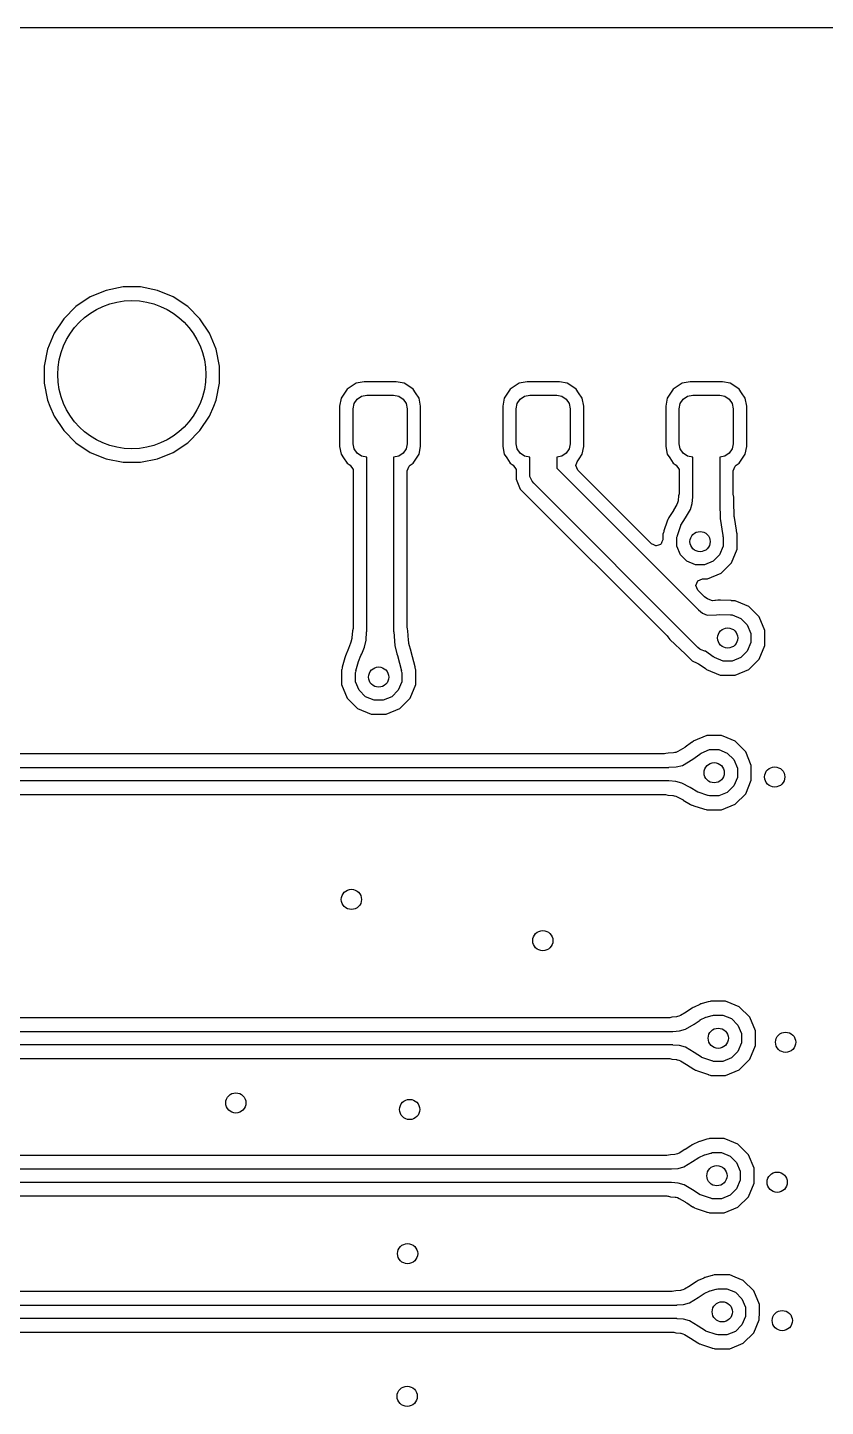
# Model space of a CAD drawing. Extents: x 114.9 to 199.6, y -137.1 to -76.7.
# Drawn here: x 183.57 to 189.5, y -86.88 to -76.65 of the extents above; entities that cross this region are included whole.
import ezdxf

# ---------------------------------------------------------------- set-up
doc = ezdxf.new("R2010")
doc.units = 0
doc.layers.add('BLACK', color=7, linetype='CONTINUOUS')

msp = doc.modelspace()

# ---------------------------------------------------------------- linework, layer by layer
at = {"layer": 'BLACK', "linetype": 'CONTINUOUS'}
for p, q in [((115.67417, -76.6505), (198.78583, -76.6505)), ((184.283927, -78.5755), (184.158262, -78.600497)), ((184.283931, -78.5755), (184.283927, -78.5755)), ((184.412069, -78.5755), (184.283931, -78.5755)), ((184.412072, -78.5755), (184.412069, -78.5755)), ((184.537737, -78.600497), (184.412072, -78.5755)), ((184.039874, -78.649534), (183.933331, -78.720723)), ((184.158257, -78.600498), (184.039874, -78.649534)), ((184.158262, -78.600497), (184.158257, -78.600498)), ((184.537742, -78.600498), (184.537737, -78.600497)), ((184.537744, -78.600499), (184.537742, -78.600498)), ((184.656127, -78.649535), (184.537744, -78.600499)), ((184.762669, -78.720724), (184.656127, -78.649535)), ((183.933331, -78.720723), (183.842723, -78.811331)), ((184.853276, -78.811331), (184.762669, -78.720724)), ((183.842723, -78.811331), (183.771534, -78.917874)), ((184.924465, -78.917873), (184.853276, -78.811331)), ((183.771534, -78.917874), (183.722498, -79.036257)), ((184.973501, -79.036256), (184.924465, -78.917873)), ((183.722497, -79.036262), (183.6975, -79.161927)), ((183.722498, -79.036257), (183.722497, -79.036262)), ((184.9985, -79.161931), (184.973501, -79.036256)), ((183.6975, -79.161927), (183.6975, -79.290072)), ((184.9985, -79.290069), (184.9985, -79.161931)), ((183.6975, -79.290072), (183.722497, -79.415737)), ((184.973501, -79.415744), (184.9985, -79.290069)), ((186.012769, -79.289633), (185.946447, -79.333947)), ((186.071252, -79.278), (186.012769, -79.289633)), ((186.310748, -79.278), (186.071252, -79.278)), ((186.369231, -79.289633), (186.310748, -79.278)), ((186.395795, -79.307382), (186.369231, -79.289633)), ((187.222769, -79.289633), (187.156447, -79.333947)), ((187.281252, -79.278), (187.222769, -79.289633)), ((187.520748, -79.278), (187.281252, -79.278)), ((187.579231, -79.289633), (187.520748, -79.278)), ((187.605795, -79.307382), (187.579231, -79.289633)), ((188.432769, -79.289633), (188.366447, -79.333947)), ((188.491252, -79.278), (188.432769, -79.289633)), ((188.730748, -79.278), (188.491252, -79.278)), ((188.789231, -79.289633), (188.730748, -79.278)), ((188.815795, -79.307382), (188.789231, -79.289633)), ((185.946447, -79.333947), (185.902133, -79.400269)), ((186.020289, -79.407789), (186.052732, -79.386112)), ((186.052732, -79.386112), (186.091, -79.3785)), ((186.091, -79.3785), (186.291, -79.3785)), ((186.291, -79.3785), (186.329268, -79.386112)), ((186.329268, -79.386112), (186.361711, -79.407789)), ((186.435552, -79.333947), (186.395795, -79.307382)), ((186.453301, -79.360512), (186.435552, -79.333947)), ((186.479867, -79.400269), (186.453301, -79.360512)), ((187.156447, -79.333947), (187.112133, -79.400269)), ((187.230289, -79.407789), (187.262732, -79.386112)), ((187.262732, -79.386112), (187.301, -79.3785)), ((187.301, -79.3785), (187.501, -79.3785)), ((187.501, -79.3785), (187.539268, -79.386112)), ((187.539268, -79.386112), (187.571711, -79.407789)), ((187.645552, -79.333947), (187.605795, -79.307382)), ((187.663301, -79.360512), (187.645552, -79.333947)), ((187.689867, -79.400269), (187.663301, -79.360512)), ((188.366447, -79.333947), (188.322133, -79.400269)), ((188.440289, -79.407789), (188.472732, -79.386112)), ((188.472732, -79.386112), (188.511, -79.3785)), ((188.511, -79.3785), (188.711, -79.3785)), ((188.711, -79.3785), (188.749268, -79.386112)), ((188.749268, -79.386112), (188.781711, -79.407789)), ((188.855552, -79.333947), (188.815795, -79.307382)), ((188.873301, -79.360512), (188.855552, -79.333947)), ((188.899867, -79.400269), (188.873301, -79.360512)), ((183.722497, -79.415737), (183.722498, -79.415742)), ((183.722498, -79.415742), (183.740314, -79.458752)), ((183.740314, -79.458752), (183.771535, -79.534127)), ((184.924465, -79.534127), (184.955686, -79.458752)), ((184.955686, -79.458752), (184.973501, -79.415744)), ((185.902133, -79.400269), (185.8905, -79.458752)), ((185.8905, -79.458752), (185.8905, -79.758248)), ((185.991, -79.4785), (185.998612, -79.440232)), ((185.991, -79.7385), (185.991, -79.4785)), ((185.998612, -79.440232), (186.020289, -79.407789)), ((186.361711, -79.407789), (186.383388, -79.440232)), ((186.383388, -79.440232), (186.391, -79.4785)), ((186.391, -79.4785), (186.391, -79.7385)), ((186.4915, -79.458752), (186.479867, -79.400269)), ((186.4915, -79.758248), (186.4915, -79.458752)), ((187.112133, -79.400269), (187.1005, -79.458752)), ((187.1005, -79.458752), (187.1005, -79.758248)), ((187.201, -79.4785), (187.208612, -79.440232)), ((187.201, -79.7385), (187.201, -79.4785)), ((187.208612, -79.440232), (187.230289, -79.407789)), ((187.571711, -79.407789), (187.593388, -79.440232)), ((187.593388, -79.440232), (187.601, -79.4785)), ((187.601, -79.4785), (187.601, -79.7385)), ((187.7015, -79.458752), (187.689867, -79.400269)), ((187.7015, -79.758248), (187.7015, -79.458752)), ((188.322133, -79.400269), (188.3105, -79.458752)), ((188.3105, -79.458752), (188.3105, -79.758248)), ((188.411, -79.4785), (188.418612, -79.440232)), ((188.411, -79.7385), (188.411, -79.4785)), ((188.418612, -79.440232), (188.440289, -79.407789)), ((188.781711, -79.407789), (188.803388, -79.440232)), ((188.803388, -79.440232), (188.811, -79.4785)), ((188.811, -79.4785), (188.811, -79.7385)), ((188.9115, -79.458752), (188.899867, -79.400269)), ((188.9115, -79.758248), (188.9115, -79.458752)), ((183.771535, -79.534127), (183.842724, -79.640669)), ((184.853276, -79.640669), (184.924465, -79.534127)), ((183.842724, -79.640669), (183.933331, -79.731276)), ((184.762669, -79.731276), (184.853276, -79.640669)), ((183.933331, -79.731276), (184.039873, -79.802465)), ((184.039873, -79.802465), (184.158256, -79.851501)), ((184.537744, -79.851501), (184.656127, -79.802465)), ((184.656127, -79.802465), (184.762669, -79.731276)), ((185.8905, -79.758248), (185.902133, -79.816731)), ((185.998612, -79.776768), (185.991, -79.7385)), ((186.020289, -79.809211), (185.998612, -79.776768)), ((186.383388, -79.776768), (186.361711, -79.809211)), ((186.391, -79.7385), (186.383388, -79.776768)), ((186.479867, -79.816731), (186.4915, -79.758248)), ((187.1005, -79.758248), (187.112133, -79.816731)), ((187.208612, -79.776768), (187.201, -79.7385)), ((187.230289, -79.809211), (187.208612, -79.776768)), ((187.593388, -79.776768), (187.571711, -79.809211)), ((187.601, -79.7385), (187.593388, -79.776768)), ((187.689867, -79.816731), (187.7015, -79.758248)), ((188.3105, -79.758248), (188.322133, -79.816731)), ((188.418612, -79.776768), (188.411, -79.7385)), ((188.440289, -79.809211), (188.418612, -79.776768)), ((188.803388, -79.776768), (188.781711, -79.809211)), ((188.811, -79.7385), (188.803388, -79.776768)), ((188.899867, -79.816731), (188.9115, -79.758248)), ((184.158256, -79.851501), (184.283931, -79.8765)), ((184.283931, -79.8765), (184.412069, -79.8765)), ((184.412069, -79.8765), (184.537744, -79.851501)), ((185.902133, -79.816731), (185.919882, -79.843295)), ((185.919882, -79.843295), (185.946447, -79.883052)), ((185.946447, -79.883052), (185.968723, -79.897936)), ((185.968723, -79.897936), (185.989558, -79.929118)), ((186.052732, -79.830888), (186.020289, -79.809211)), ((186.091, -79.8385), (186.052732, -79.830888)), ((186.091, -81.132921), (186.091, -79.8385)), ((186.329268, -79.830888), (186.291, -79.8385)), ((186.291, -79.8385), (186.291, -81.132581)), ((186.361711, -79.809211), (186.329268, -79.830888)), ((186.3915, -79.938678), (186.405852, -79.90403)), ((186.405852, -79.90403), (186.413277, -79.897936)), ((186.413277, -79.897936), (186.435552, -79.883052)), ((186.435552, -79.883052), (186.43993, -79.8765)), ((186.43993, -79.8765), (186.479867, -79.816731)), ((187.112133, -79.816731), (187.129882, -79.843295)), ((187.129882, -79.843295), (187.156447, -79.883052)), ((187.156447, -79.883052), (187.178723, -79.897936)), ((187.178723, -79.897936), (187.199558, -79.929118)), ((187.262732, -79.830888), (187.230289, -79.809211)), ((187.301, -79.8385), (187.262732, -79.830888)), ((187.301, -79.961), (187.301, -79.8385)), ((187.539268, -79.830888), (187.501, -79.8385)), ((187.501, -79.8385), (187.501, -79.919578)), ((187.571711, -79.809211), (187.539268, -79.830888)), ((187.644034, -79.900188), (187.652292, -79.872965)), ((187.658386, -79.934836), (187.644034, -79.900188)), ((187.652292, -79.872965), (187.666633, -79.851502)), ((187.666633, -79.851502), (187.689867, -79.816731)), ((188.322133, -79.816731), (188.339882, -79.843295)), ((188.339882, -79.843295), (188.366447, -79.883052)), ((188.366447, -79.883052), (188.388723, -79.897936)), ((188.388723, -79.897936), (188.409558, -79.929118)), ((188.472732, -79.830888), (188.440289, -79.809211)), ((188.511, -79.8385), (188.472732, -79.830888)), ((188.511, -80.132408), (188.511, -79.8385)), ((188.749268, -79.830888), (188.711, -79.8385)), ((188.711, -79.8385), (188.711, -80.180812)), ((188.781711, -79.809211), (188.749268, -79.830888)), ((188.8115, -79.938678), (188.825852, -79.90403)), ((188.825852, -79.90403), (188.833277, -79.897936)), ((188.833277, -79.897936), (188.855552, -79.883052)), ((188.855552, -79.883052), (188.85993, -79.8765)), ((188.85993, -79.8765), (188.899867, -79.816731)), ((185.989558, -79.929118), (185.9905, -79.938678)), ((185.9905, -79.938678), (185.9905, -81.100653)), ((186.3915, -81.099102), (186.3915, -79.938678)), ((187.199558, -79.929118), (187.2005, -79.938678)), ((187.2005, -79.938678), (187.2005, -80.000882)), ((187.2005, -80.000882), (187.231024, -80.074574)), ((187.302921, -79.980509), (187.301, -79.961)), ((187.317853, -80.016557), (187.302921, -79.980509)), ((187.501, -79.919578), (188.551145, -80.969724)), ((188.205852, -80.482302), (187.658386, -79.934836)), ((188.409558, -79.929118), (188.4105, -79.938678)), ((188.4105, -79.938678), (188.4105, -80.099466)), ((188.8115, -80.105305), (188.8115, -79.938678)), ((187.231024, -80.074574), (187.231025, -80.074575)), ((187.231025, -80.074575), (187.231025, -80.074576)), ((187.231025, -80.074576), (188.321169, -81.164719)), ((187.330289, -80.031711), (187.317853, -80.016557)), ((188.549289, -81.25071), (187.330289, -80.031711)), ((188.409548, -80.109607), (188.404978, -80.125857)), ((188.410008, -80.106393), (188.409548, -80.109607)), ((188.4105, -80.099466), (188.410008, -80.106393)), ((188.811791, -80.108288), (188.8115, -80.105305)), ((188.811624, -80.108792), (188.811791, -80.108288)), ((188.81184, -80.111822), (188.811624, -80.108792)), ((188.816469, -80.13525), (188.81184, -80.111822)), ((188.392974, -80.18979), (188.367885, -80.232035)), ((188.397999, -80.178089), (188.392974, -80.18979)), ((188.400691, -80.168559), (188.397999, -80.178089)), ((188.401739, -80.162679), (188.400691, -80.168559)), ((188.402044, -80.162166), (188.401739, -80.162679)), ((188.402265, -80.160614), (188.402044, -80.162166)), ((188.404978, -80.125857), (188.402265, -80.160614)), ((188.494024, -80.226253), (188.506378, -80.182511)), ((188.506378, -80.182511), (188.510158, -80.134064)), ((188.510158, -80.134064), (188.511, -80.132408)), ((188.711, -80.180812), (188.713725, -80.292948)), ((188.816367, -80.17408), (188.816469, -80.13525)), ((188.818734, -80.271493), (188.816367, -80.17408)), ((188.321465, -80.312269), (188.297334, -80.385223)), ((188.326203, -80.300408), (188.321465, -80.312269)), ((188.326205, -80.300403), (188.326203, -80.300408)), ((188.327391, -80.297888), (188.326205, -80.300403)), ((188.327402, -80.297866), (188.327391, -80.297888)), ((188.333536, -80.286665), (188.327402, -80.297866)), ((188.36723, -80.233106), (188.333536, -80.286665)), ((188.367885, -80.232035), (188.36723, -80.233106)), ((188.42283, -80.342852), (188.457568, -80.287636)), ((188.457568, -80.287636), (188.494024, -80.226253)), ((188.713725, -80.292948), (188.734789, -80.41974)), ((188.818929, -80.279532), (188.818734, -80.271493)), ((188.819577, -80.286367), (188.818929, -80.279532)), ((188.835004, -80.379223), (188.819577, -80.286367)), ((188.294742, -80.397541), (188.2895, -80.4102)), ((188.2895, -80.4102), (188.2895, -80.450093)), ((188.295163, -80.393324), (188.294742, -80.397541)), ((188.29519, -80.392559), (188.295163, -80.393324)), ((188.295269, -80.392259), (188.29519, -80.392559)), ((188.29527, -80.392256), (188.295269, -80.392259)), ((188.295538, -80.39125), (188.29527, -80.392256)), ((188.297334, -80.385223), (188.295538, -80.39125)), ((188.397142, -80.419689), (188.397493, -80.41837)), ((188.397493, -80.41837), (188.421629, -80.3454)), ((188.421629, -80.3454), (188.42283, -80.342852)), ((188.838997, -80.403256), (188.835004, -80.379223)), ((188.839626, -80.405454), (188.838997, -80.403256)), ((188.839558, -80.405468), (188.839626, -80.405454)), ((188.8405, -80.4102), (188.839558, -80.405468)), ((188.8405, -80.5198), (188.8405, -80.4102)), ((188.221092, -80.488614), (188.205852, -80.482302)), ((188.235635, -80.496412), (188.221092, -80.488614)), ((188.23811, -80.495664), (188.235635, -80.496412)), ((188.2405, -80.496654), (188.23811, -80.495664)), ((188.255741, -80.49034), (188.2405, -80.496654)), ((188.271537, -80.485571), (188.255741, -80.49034)), ((188.272759, -80.483291), (188.271537, -80.485571)), ((188.275148, -80.482302), (188.272759, -80.483291)), ((188.28146, -80.467061), (188.275148, -80.482302)), ((188.289258, -80.452519), (188.28146, -80.467061)), ((188.2895, -80.450093), (188.289258, -80.452519)), ((188.393363, -80.430859), (188.397411, -80.421084)), ((188.393363, -80.499141), (188.393363, -80.430859)), ((188.419493, -80.562225), (188.393363, -80.499141)), ((188.397411, -80.421084), (188.397142, -80.419689)), ((188.736637, -80.499141), (188.710507, -80.562225)), ((188.734789, -80.41974), (188.733798, -80.424006)), ((188.733798, -80.424006), (188.736637, -80.430859)), ((188.736637, -80.430859), (188.736637, -80.499141)), ((188.798557, -80.621058), (188.8405, -80.5198)), ((188.467775, -80.610507), (188.419493, -80.562225)), ((188.530859, -80.636637), (188.467775, -80.610507)), ((188.662225, -80.610507), (188.599141, -80.636637)), ((188.710507, -80.562225), (188.662225, -80.610507)), ((188.721061, -80.698555), (188.798555, -80.621061)), ((188.798555, -80.62106), (188.798557, -80.621058)), ((188.798555, -80.621061), (188.798555, -80.62106)), ((188.599141, -80.636637), (188.530859, -80.636637)), ((188.6198, -80.7405), (188.721058, -80.698557)), ((188.721058, -80.698557), (188.72106, -80.698555)), ((188.72106, -80.698555), (188.721061, -80.698555)), ((188.533346, -80.7895), (188.547698, -80.754852)), ((188.547698, -80.824148), (188.533346, -80.7895)), ((188.547698, -80.754852), (188.582346, -80.7405)), ((188.59747, -80.87392), (188.547698, -80.824148)), ((188.582346, -80.7405), (188.619798, -80.7405)), ((188.619798, -80.7405), (188.6198, -80.7405)), ((188.60811, -80.881988), (188.59747, -80.87392)), ((188.620077, -80.888713), (188.60811, -80.881988)), ((188.620078, -80.888714), (188.620077, -80.888713)), ((188.624552, -80.892352), (188.620078, -80.888714)), ((188.656692, -80.90332), (188.624552, -80.892352)), ((188.675077, -80.90286), (188.656692, -80.90332)), ((188.680298, -80.902449), (188.675077, -80.90286)), ((188.697012, -80.90023), (188.680298, -80.902449)), ((188.70605, -80.899424), (188.697012, -80.90023)), ((188.708049, -80.899332), (188.70605, -80.899424)), ((188.716976, -80.899306), (188.708049, -80.899332)), ((188.717101, -80.899306), (188.716976, -80.899306)), ((188.717106, -80.899306), (188.717101, -80.899306)), ((188.794731, -80.902402), (188.717106, -80.899306)), ((188.794741, -80.902404), (188.794731, -80.902402)), ((188.797788, -80.903138), (188.794741, -80.902404)), ((188.809259, -80.9045), (188.797788, -80.903138)), ((188.8248, -80.9045), (188.809259, -80.9045)), ((188.824801, -80.9045), (188.8248, -80.9045)), ((188.866744, -80.921874), (188.824801, -80.9045)), ((188.926058, -80.946443), (188.866744, -80.921874)), ((188.551145, -80.969724), (188.553517, -80.970567)), ((188.553517, -80.970567), (188.58431, -80.995607)), ((188.58431, -80.995607), (188.618681, -81.009804)), ((188.618681, -81.009804), (188.618681, -81.009803)), ((188.618681, -81.009803), (188.618682, -81.009804)), ((188.618682, -81.009804), (188.685964, -81.008122)), ((188.685964, -81.008122), (188.685972, -81.008121)), ((188.685972, -81.008121), (188.685987, -81.008121)), ((188.685987, -81.008121), (188.710892, -81.004814)), ((188.710892, -81.004814), (188.712896, -81.004722)), ((188.712896, -81.004722), (188.790527, -81.007819)), ((188.790527, -81.007819), (188.791705, -81.008363)), ((188.791705, -81.008363), (188.804141, -81.008363)), ((188.804141, -81.008363), (188.867225, -81.034493)), ((188.926059, -80.946444), (188.926058, -80.946443)), ((188.926061, -80.946445), (188.926059, -80.946444)), ((189.003555, -81.023939), (188.926061, -80.946445)), ((189.003555, -81.02394), (189.003555, -81.023939)), ((189.003557, -81.023942), (189.003555, -81.02394)), ((189.0455, -81.1252), (189.003557, -81.023942)), ((185.985019, -81.127714), (185.981855, -81.178081)), ((185.989767, -81.109798), (185.985019, -81.127714)), ((185.990174, -81.106293), (185.989767, -81.109798)), ((185.9905, -81.100653), (185.990174, -81.106293)), ((186.086416, -81.196338), (186.090311, -81.134328)), ((186.090311, -81.134328), (186.091, -81.132921)), ((186.291, -81.132581), (186.291759, -81.134247)), ((186.291759, -81.134247), (186.298771, -81.234711)), ((186.393005, -81.111153), (186.3915, -81.099102)), ((186.397003, -81.126901), (186.393005, -81.111153)), ((186.401802, -81.19567), (186.397003, -81.126901)), ((188.867225, -81.034493), (188.915507, -81.082775)), ((188.915507, -81.082775), (188.941637, -81.145859)), ((189.0455, -81.2348), (189.0455, -81.1252)), ((185.972031, -81.219402), (185.956374, -81.257454)), ((185.974431, -81.21191), (185.972031, -81.219402)), ((185.980743, -81.184906), (185.974431, -81.21191)), ((185.981501, -81.179754), (185.980743, -81.184906)), ((185.981703, -81.179393), (185.981501, -81.179754)), ((185.981855, -81.178081), (185.981703, -81.179393)), ((186.07433, -81.248046), (186.086416, -81.196338)), ((186.298771, -81.234711), (186.315447, -81.297737)), ((186.402994, -81.212755), (186.401802, -81.19567)), ((186.404504, -81.221877), (186.402994, -81.212755)), ((186.420266, -81.281443), (186.404504, -81.221877)), ((188.321169, -81.164719), (188.326555, -81.171113)), ((188.326555, -81.171113), (188.339938, -81.190076)), ((188.339938, -81.190076), (188.456342, -81.300687)), ((188.941637, -81.214141), (188.915507, -81.277225)), ((188.941637, -81.145859), (188.941637, -81.214141)), ((189.003557, -81.336058), (189.0455, -81.2348)), ((185.928457, -81.327122), (185.909757, -81.396337)), ((185.930473, -81.320526), (185.928457, -81.327122)), ((185.930967, -81.319082), (185.930473, -81.320526)), ((185.9334, -81.312653), (185.930967, -81.319082)), ((185.956298, -81.257637), (185.9334, -81.312653)), ((185.956374, -81.257454), (185.956298, -81.257637)), ((186.030796, -81.353206), (186.048798, -81.309954)), ((186.048798, -81.309954), (186.053873, -81.297759)), ((186.053873, -81.297759), (186.07433, -81.248046)), ((186.315447, -81.297737), (186.318672, -81.309923)), ((186.318672, -81.309923), (186.318676, -81.309955)), ((186.318676, -81.309955), (186.31868, -81.309954)), ((186.31868, -81.309954), (186.348509, -81.423911)), ((186.420286, -81.281507), (186.420266, -81.281443)), ((186.420519, -81.282397), (186.420286, -81.281507)), ((186.420662, -81.282937), (186.420519, -81.282397)), ((186.420665, -81.282957), (186.420662, -81.282937)), ((186.420676, -81.282996), (186.420665, -81.282957)), ((186.420726, -81.283184), (186.420676, -81.282996)), ((186.420739, -81.283235), (186.420726, -81.283184)), ((186.420741, -81.283239), (186.420739, -81.283235)), ((186.449591, -81.393457), (186.420741, -81.283239)), ((188.456342, -81.300687), (188.461995, -81.305677)), ((188.461995, -81.305677), (188.464185, -81.307735)), ((188.464185, -81.307735), (188.506426, -81.349976)), ((188.564442, -81.263147), (188.549289, -81.25071)), ((188.574288, -81.267225), (188.564442, -81.263147)), ((188.600491, -81.278079), (188.574288, -81.267225)), ((188.606077, -81.278629), (188.600491, -81.278079)), ((188.662984, -81.318703), (188.606077, -81.278629)), ((188.663165, -81.318829), (188.662984, -81.318703)), ((188.666851, -81.319583), (188.663165, -81.318829)), ((188.672775, -81.325507), (188.666851, -81.319583)), ((188.735859, -81.351637), (188.672775, -81.325507)), ((188.867225, -81.325507), (188.804141, -81.351637)), ((188.915507, -81.277225), (188.867225, -81.325507)), ((188.926061, -81.413555), (189.003555, -81.336061)), ((189.003555, -81.33606), (189.003557, -81.336058)), ((189.003555, -81.336061), (189.003555, -81.33606)), ((185.905412, -81.412997), (185.9045, -81.4152)), ((185.9045, -81.4152), (185.9045, -81.5248)), ((185.908113, -81.40282), (185.905412, -81.412997)), ((185.908168, -81.402833), (185.908113, -81.40282)), ((185.908635, -81.400853), (185.908168, -81.402833)), ((185.908747, -81.400432), (185.908635, -81.400853)), ((185.908761, -81.400318), (185.908747, -81.400432)), ((185.908918, -81.399653), (185.908761, -81.400318)), ((185.909757, -81.396337), (185.908918, -81.399653)), ((186.008363, -81.435859), (186.011952, -81.427191)), ((186.008363, -81.504141), (186.008363, -81.435859)), ((186.011442, -81.424546), (186.011602, -81.423868)), ((186.011952, -81.427191), (186.011442, -81.424546)), ((186.011602, -81.423868), (186.030304, -81.354645)), ((186.030304, -81.354645), (186.030796, -81.353206)), ((186.348509, -81.423911), (186.348054, -81.42721)), ((186.348054, -81.42721), (186.351637, -81.435859)), ((186.351637, -81.435859), (186.351637, -81.504141)), ((186.450571, -81.3972), (186.449591, -81.393457)), ((186.450949, -81.399575), (186.450571, -81.3972)), ((186.451295, -81.399519), (186.450949, -81.399575)), ((186.454149, -81.411938), (186.451295, -81.399519)), ((186.4555, -81.4152), (186.454149, -81.411938)), ((186.4555, -81.5248), (186.4555, -81.4152)), ((188.506426, -81.349976), (188.544468, -81.365733)), ((188.544468, -81.365733), (188.553716, -81.370791)), ((188.553716, -81.370791), (188.553913, -81.370928)), ((188.553913, -81.370928), (188.60224, -81.404961)), ((188.60224, -81.404961), (188.602709, -81.405289)), ((188.602709, -81.405289), (188.60289, -81.405415)), ((188.60289, -81.405415), (188.604316, -81.406026)), ((188.604316, -81.406026), (188.607642, -81.408342)), ((188.607642, -81.408342), (188.608326, -81.409409)), ((188.608326, -81.409409), (188.612935, -81.412884)), ((188.612935, -81.412884), (188.61394, -81.413555)), ((188.61394, -81.413555), (188.613942, -81.413557)), ((188.613942, -81.413557), (188.7152, -81.4555)), ((188.804141, -81.351637), (188.735859, -81.351637)), ((188.8248, -81.4555), (188.926058, -81.413557)), ((188.926058, -81.413557), (188.92606, -81.413555)), ((188.92606, -81.413555), (188.926061, -81.413555)), ((185.9045, -81.5248), (185.946443, -81.626058)), ((186.034493, -81.567225), (186.008363, -81.504141)), ((186.351637, -81.504141), (186.325507, -81.567225)), ((186.413557, -81.626058), (186.4555, -81.5248)), ((188.7152, -81.4555), (188.715202, -81.4555)), ((188.715202, -81.4555), (188.824798, -81.4555)), ((188.824798, -81.4555), (188.8248, -81.4555)), ((185.946443, -81.626058), (185.946444, -81.626059)), ((185.946444, -81.626059), (185.946445, -81.626061)), ((185.946445, -81.626061), (186.023939, -81.703555)), ((186.082775, -81.615507), (186.034493, -81.567225)), ((186.145859, -81.641637), (186.082775, -81.615507)), ((186.214141, -81.641637), (186.145859, -81.641637)), ((186.277225, -81.615507), (186.214141, -81.641637)), ((186.325507, -81.567225), (186.277225, -81.615507)), ((186.336061, -81.703555), (186.413555, -81.626061)), ((186.413555, -81.62606), (186.413557, -81.626058)), ((186.413555, -81.626061), (186.413555, -81.62606)), ((186.023939, -81.703555), (186.02394, -81.703555)), ((186.02394, -81.703555), (186.023942, -81.703557)), ((186.023942, -81.703557), (186.1252, -81.7455)), ((186.1252, -81.7455), (186.125202, -81.7455)), ((186.125202, -81.7455), (186.234798, -81.7455)), ((186.234798, -81.7455), (186.2348, -81.7455)), ((186.2348, -81.7455), (186.336058, -81.703557)), ((186.336058, -81.703557), (186.33606, -81.703555)), ((186.33606, -81.703555), (186.336061, -81.703555)), ((188.50712, -81.952236), (188.503562, -81.954738)), ((188.513572, -81.946812), (188.50712, -81.952236)), ((188.513937, -81.946446), (188.513572, -81.946812)), ((188.513945, -81.946441), (188.513937, -81.946446)), ((188.615198, -81.9045), (188.513945, -81.946441)), ((188.6152, -81.9045), (188.615198, -81.9045)), ((188.7248, -81.9045), (188.6152, -81.9045)), ((188.724801, -81.9045), (188.7248, -81.9045)), ((188.766744, -81.921874), (188.724801, -81.9045)), ((188.826058, -81.946443), (188.766744, -81.921874)), ((188.826059, -81.946444), (188.826058, -81.946443)), ((188.826061, -81.946445), (188.826059, -81.946444)), ((188.903555, -82.023939), (188.826061, -81.946445)), ((188.300372, -82.0395), (178.480064, -82.0395)), ((188.311861, -82.038134), (188.300372, -82.0395)), ((188.32877, -82.034055), (188.311861, -82.038134)), ((188.369101, -82.031886), (188.32877, -82.034055)), ((188.377863, -82.030614), (188.369101, -82.031886)), ((188.386128, -82.028638), (188.377863, -82.030614)), ((188.400418, -82.02271), (188.386128, -82.028638)), ((188.451147, -81.991486), (188.400418, -82.02271)), ((188.453625, -81.989843), (188.451147, -81.991486)), ((188.45365, -81.989838), (188.453625, -81.989843)), ((188.453823, -81.989716), (188.45365, -81.989838)), ((188.501774, -81.955543), (188.453823, -81.989716)), ((188.503562, -81.954738), (188.501774, -81.955543)), ((188.510877, -82.078607), (188.563004, -82.041456)), ((188.563004, -82.041456), (188.566652, -82.040615)), ((188.566652, -82.040615), (188.572775, -82.034493)), ((188.572775, -82.034493), (188.635859, -82.008363)), ((188.635859, -82.008363), (188.704141, -82.008363)), ((188.704141, -82.008363), (188.767225, -82.034493)), ((188.767225, -82.034493), (188.815507, -82.082775)), ((188.903555, -82.02394), (188.903555, -82.023939)), ((188.903557, -82.023942), (188.903555, -82.02394)), ((188.9455, -82.1252), (188.903557, -82.023942)), ((178.51, -82.14), (188.333097, -82.14)), ((188.333097, -82.14), (188.334433, -82.139404)), ((188.334433, -82.139404), (188.388763, -82.136483)), ((188.388763, -82.136483), (188.434683, -82.125505)), ((188.434683, -82.125505), (188.510877, -82.078607)), ((188.815507, -82.082775), (188.841637, -82.145859)), ((188.841637, -82.145859), (188.841637, -82.214141)), ((188.9455, -82.2348), (188.9455, -82.1252)), ((188.332591, -82.24), (178.53071, -82.24)), ((188.334191, -82.240807), (188.332591, -82.24)), ((188.38515, -82.244614), (188.334191, -82.240807)), ((188.385153, -82.244614), (188.38515, -82.244614)), ((188.385155, -82.244615), (188.385153, -82.244614)), ((188.430581, -82.256923), (188.385155, -82.244615)), ((188.491397, -82.29058), (188.430581, -82.256923)), ((188.841637, -82.214141), (188.815507, -82.277225)), ((188.903557, -82.336058), (188.9455, -82.2348)), ((178.592636, -82.3405), (188.2998, -82.3405)), ((188.2998, -82.3405), (188.306437, -82.340952)), ((188.306437, -82.340952), (188.309721, -82.341401)), ((188.309721, -82.341401), (188.326332, -82.346014)), ((188.326332, -82.346014), (188.364102, -82.348835)), ((188.364102, -82.348835), (188.365598, -82.34904)), ((188.365598, -82.34904), (188.366071, -82.349316)), ((188.366071, -82.349316), (188.371773, -82.350293)), ((188.371773, -82.350293), (188.38494, -82.35386)), ((188.38494, -82.35386), (188.395855, -82.358283)), ((188.395855, -82.358283), (188.438822, -82.382062)), ((188.547583, -82.323277), (188.491397, -82.29058)), ((188.549923, -82.324315), (188.547583, -82.323277)), ((188.623461, -82.347695), (188.549923, -82.324315)), ((188.624659, -82.348007), (188.623461, -82.347695)), ((188.62632, -82.347686), (188.624659, -82.348007)), ((188.635859, -82.351637), (188.62632, -82.347686)), ((188.704141, -82.351637), (188.635859, -82.351637)), ((188.767225, -82.325507), (188.704141, -82.351637)), ((188.815507, -82.277225), (188.767225, -82.325507)), ((188.826061, -82.413555), (188.903555, -82.336061)), ((188.903555, -82.33606), (188.903557, -82.336058)), ((188.903555, -82.336061), (188.903555, -82.33606)), ((188.438822, -82.382062), (188.439731, -82.382577)), ((188.439731, -82.382577), (188.494519, -82.414461)), ((188.494519, -82.414461), (188.504804, -82.419715)), ((188.504804, -82.419715), (188.507144, -82.420753)), ((188.507144, -82.420753), (188.507156, -82.420757)), ((188.507156, -82.420757), (188.507163, -82.420761)), ((188.507163, -82.420761), (188.512794, -82.422896)), ((188.512794, -82.422896), (188.517958, -82.424856)), ((188.517958, -82.424856), (188.591496, -82.448236)), ((188.591496, -82.448236), (188.596872, -82.449789)), ((188.596872, -82.449789), (188.59807, -82.450101)), ((188.59807, -82.450101), (188.59808, -82.450101)), ((188.59808, -82.450101), (188.598269, -82.450129)), ((188.598269, -82.450129), (188.599948, -82.45059)), ((188.599948, -82.45059), (188.600716, -82.45079)), ((188.600716, -82.45079), (188.600713, -82.4508)), ((188.600713, -82.4508), (188.610026, -82.453356)), ((188.610026, -82.453356), (188.6152, -82.4555)), ((188.6152, -82.4555), (188.615202, -82.4555)), ((188.615202, -82.4555), (188.724798, -82.4555)), ((188.724798, -82.4555), (188.7248, -82.4555)), ((188.7248, -82.4555), (188.826058, -82.413557)), ((188.826058, -82.413557), (188.82606, -82.413555)), ((188.82606, -82.413555), (188.826061, -82.413555)), ((188.570844, -83.89582), (188.562778, -83.899188)), ((188.572657, -83.895149), (188.570844, -83.89582)), ((188.580964, -83.892465), (188.572657, -83.895149)), ((188.625512, -83.880078), (188.580964, -83.892465)), ((188.627881, -83.879665), (188.625512, -83.880078)), ((188.640354, -83.876506), (188.627849, -83.879485)), ((188.627849, -83.879485), (188.627881, -83.879665)), ((188.645199, -83.8745), (188.640354, -83.876506)), ((188.6452, -83.8745), (188.645199, -83.8745)), ((188.7548, -83.8745), (188.6452, -83.8745)), ((188.754801, -83.8745), (188.7548, -83.8745)), ((188.796744, -83.891874), (188.754801, -83.8745)), ((188.856058, -83.916443), (188.796744, -83.891874)), ((188.328525, -83.9995), (178.370062, -83.9995)), ((188.340846, -83.997926), (188.328525, -83.9995)), ((188.356038, -83.993979), (188.340846, -83.997926)), ((188.388977, -83.991434), (188.356038, -83.993979)), ((188.398354, -83.989782), (188.388977, -83.991434)), ((188.407384, -83.987266), (188.398354, -83.989782)), ((188.419447, -83.982078), (188.407384, -83.987266)), ((188.462562, -83.956202), (188.419447, -83.982078)), ((188.464587, -83.954918), (188.462562, -83.956202)), ((188.506044, -83.927191), (188.464587, -83.954918)), ((188.512909, -83.922969), (188.506044, -83.927191)), ((188.514439, -83.922107), (188.512909, -83.922969)), ((188.521588, -83.91843), (188.514439, -83.922107)), ((188.562778, -83.899188), (188.521588, -83.91843)), ((188.56624, -84.014015), (188.607423, -83.994776)), ((188.607423, -83.994776), (188.60923, -83.994108)), ((188.60923, -83.994108), (188.653778, -83.981722)), ((188.653778, -83.981722), (188.656845, -83.982096)), ((188.656845, -83.982096), (188.665859, -83.978363)), ((188.665859, -83.978363), (188.734141, -83.978363)), ((188.734141, -83.978363), (188.797225, -84.004493)), ((188.856059, -83.916444), (188.856058, -83.916443)), ((188.856061, -83.916445), (188.856059, -83.916444)), ((188.933555, -83.993939), (188.856061, -83.916445)), ((188.933555, -83.99394), (188.933555, -83.993939)), ((188.933557, -83.993942), (188.933555, -83.99394)), ((188.9755, -84.0952), (188.933557, -83.993942)), ((178.4, -84.1), (188.362349, -84.1)), ((188.362349, -84.1), (188.364161, -84.099166)), ((188.364161, -84.099166), (188.412142, -84.095461)), ((188.412142, -84.095461), (188.455825, -84.083288)), ((188.455825, -84.083288), (188.520097, -84.044715)), ((188.520097, -84.044715), (188.564705, -84.01488)), ((188.564705, -84.01488), (188.56624, -84.014015)), ((188.797225, -84.004493), (188.845507, -84.052775)), ((188.845507, -84.052775), (188.871637, -84.115859)), ((188.9755, -84.2048), (188.9755, -84.0952)), ((188.362497, -84.2), (178.42071, -84.2)), ((188.364152, -84.200842), (188.362497, -84.2)), ((188.412644, -84.204627), (188.364152, -84.200842)), ((188.456588, -84.217021), (188.412644, -84.204627)), ((188.871637, -84.184141), (188.845507, -84.247225)), ((188.871637, -84.115859), (188.871637, -84.184141)), ((188.933557, -84.306058), (188.9755, -84.2048)), ((178.482635, -84.3005), (188.329557, -84.3005)), ((188.329557, -84.3005), (188.33648, -84.300991)), ((188.33648, -84.300991), (188.339693, -84.301449)), ((188.339693, -84.301449), (188.355942, -84.306022)), ((188.355942, -84.306022), (188.39079, -84.308741)), ((188.520096, -84.255284), (188.456588, -84.217021)), ((188.576176, -84.291286), (188.520096, -84.255284)), ((188.578788, -84.292537), (188.576176, -84.291286)), ((188.653336, -84.317451), (188.578788, -84.292537)), ((188.797225, -84.295507), (188.734141, -84.321637)), ((188.845507, -84.247225), (188.797225, -84.295507)), ((188.856061, -84.383555), (188.933555, -84.306061)), ((188.933555, -84.30606), (188.933557, -84.306058)), ((188.933555, -84.306061), (188.933555, -84.30606)), ((188.39079, -84.308741), (188.392321, -84.30896)), ((188.392321, -84.30896), (188.392832, -84.309262)), ((188.392832, -84.309262), (188.398687, -84.310306)), ((188.398687, -84.310306), (188.407957, -84.31292)), ((188.407957, -84.31292), (188.419932, -84.318104)), ((188.419932, -84.318104), (188.463799, -84.344534)), ((188.463799, -84.344534), (188.464929, -84.345237)), ((188.464929, -84.345237), (188.491752, -84.362457)), ((188.491752, -84.362457), (188.519163, -84.380055)), ((188.519163, -84.380055), (188.519173, -84.380061)), ((188.519173, -84.380061), (188.519181, -84.380066)), ((188.519181, -84.380066), (188.519192, -84.380072)), ((188.519192, -84.380072), (188.519202, -84.380078)), ((188.519202, -84.380078), (188.522705, -84.382031)), ((188.522705, -84.382031), (188.530605, -84.386436)), ((188.530605, -84.386436), (188.533217, -84.387687)), ((188.533217, -84.387687), (188.545348, -84.392597)), ((188.545348, -84.392597), (188.619893, -84.41751)), ((188.654698, -84.317816), (188.653336, -84.317451)), ((188.656018, -84.31756), (188.654698, -84.317816)), ((188.665859, -84.321637), (188.656018, -84.31756)), ((188.734141, -84.321637), (188.665859, -84.321637)), ((188.7548, -84.4255), (188.856058, -84.383557)), ((188.856058, -84.383557), (188.85606, -84.383555)), ((188.85606, -84.383555), (188.856061, -84.383555)), ((188.619893, -84.41751), (188.626012, -84.419351)), ((188.626012, -84.419351), (188.627377, -84.419717)), ((188.627377, -84.419717), (188.627378, -84.419717)), ((188.627378, -84.419717), (188.627389, -84.41972)), ((188.627389, -84.41972), (188.627399, -84.41972)), ((188.627399, -84.41972), (188.627476, -84.419732)), ((188.627476, -84.419732), (188.628693, -84.420069)), ((188.628693, -84.420069), (188.630068, -84.420438)), ((188.630068, -84.420438), (188.630064, -84.42045)), ((188.630064, -84.42045), (188.638983, -84.422924)), ((188.638983, -84.422924), (188.6452, -84.4255)), ((188.6452, -84.4255), (188.645202, -84.4255)), ((188.645202, -84.4255), (188.754798, -84.4255)), ((188.754798, -84.4255), (188.7548, -84.4255)), ((188.552778, -84.919188), (188.511588, -84.93843)), ((188.560844, -84.91582), (188.552778, -84.919188)), ((188.562657, -84.915149), (188.560844, -84.91582)), ((188.570964, -84.912465), (188.562657, -84.915149)), ((188.615512, -84.900078), (188.570964, -84.912465)), ((188.617881, -84.899665), (188.615512, -84.900078)), ((188.630354, -84.896506), (188.617849, -84.899485)), ((188.617849, -84.899485), (188.617881, -84.899665)), ((188.635199, -84.8945), (188.630354, -84.896506)), ((188.6352, -84.8945), (188.635199, -84.8945)), ((188.7448, -84.8945), (188.6352, -84.8945)), ((188.744801, -84.8945), (188.7448, -84.8945)), ((188.786744, -84.911874), (188.744801, -84.8945)), ((188.846058, -84.936443), (188.786744, -84.911874)), ((188.318525, -85.0195), (179.200062, -85.0195)), ((188.330846, -85.017926), (188.318525, -85.0195)), ((188.346038, -85.013979), (188.330846, -85.017926)), ((188.378977, -85.011434), (188.346038, -85.013979)), ((188.388354, -85.009782), (188.378977, -85.011434)), ((188.397384, -85.007266), (188.388354, -85.009782)), ((188.409447, -85.002078), (188.397384, -85.007266)), ((188.452562, -84.976202), (188.409447, -85.002078)), ((188.454587, -84.974918), (188.452562, -84.976202)), ((188.496044, -84.947191), (188.454587, -84.974918)), ((188.502909, -84.942969), (188.496044, -84.947191)), ((188.504439, -84.942107), (188.502909, -84.942969)), ((188.511588, -84.93843), (188.504439, -84.942107)), ((188.55624, -85.034015), (188.597423, -85.014776)), ((188.597423, -85.014776), (188.59923, -85.014108)), ((188.59923, -85.014108), (188.643778, -85.001722)), ((188.643778, -85.001722), (188.646845, -85.002096)), ((188.646845, -85.002096), (188.655859, -84.998363)), ((188.655859, -84.998363), (188.724141, -84.998363)), ((188.724141, -84.998363), (188.787225, -85.024493)), ((188.846059, -84.936444), (188.846058, -84.936443)), ((188.846061, -84.936445), (188.846059, -84.936444)), ((188.923555, -85.013939), (188.846061, -84.936445)), ((188.923555, -85.01394), (188.923555, -85.013939)), ((188.923557, -85.013942), (188.923555, -85.01394)), ((188.9655, -85.1152), (188.923557, -85.013942)), ((179.23, -85.12), (188.352349, -85.12)), ((188.352349, -85.12), (188.354161, -85.119166)), ((188.354161, -85.119166), (188.402142, -85.115461)), ((188.402142, -85.115461), (188.445825, -85.103288)), ((188.445825, -85.103288), (188.510097, -85.064715)), ((188.510097, -85.064715), (188.554705, -85.03488)), ((188.554705, -85.03488), (188.55624, -85.034015)), ((188.787225, -85.024493), (188.835507, -85.072775)), ((188.835507, -85.072775), (188.861637, -85.135859)), ((188.9655, -85.2248), (188.9655, -85.1152)), ((188.352497, -85.22), (179.25071, -85.22)), ((188.354152, -85.220842), (188.352497, -85.22)), ((188.402644, -85.224627), (188.354152, -85.220842)), ((188.446588, -85.237021), (188.402644, -85.224627)), ((188.861637, -85.204141), (188.835507, -85.267225)), ((188.861637, -85.135859), (188.861637, -85.204141)), ((188.923557, -85.326058), (188.9655, -85.2248)), ((179.312635, -85.3205), (188.319557, -85.3205)), ((188.319557, -85.3205), (188.32648, -85.320991)), ((188.32648, -85.320991), (188.329693, -85.321449)), ((188.329693, -85.321449), (188.345942, -85.326022)), ((188.345942, -85.326022), (188.38079, -85.328741)), ((188.38079, -85.328741), (188.382321, -85.32896)), ((188.382321, -85.32896), (188.382832, -85.329262)), ((188.382832, -85.329262), (188.388687, -85.330306)), ((188.388687, -85.330306), (188.397957, -85.33292)), ((188.510096, -85.275284), (188.446588, -85.237021)), ((188.566176, -85.311286), (188.510096, -85.275284)), ((188.568788, -85.312537), (188.566176, -85.311286)), ((188.643336, -85.337451), (188.568788, -85.312537)), ((188.787225, -85.315507), (188.724141, -85.341637)), ((188.835507, -85.267225), (188.787225, -85.315507)), ((188.846061, -85.403555), (188.923555, -85.326061)), ((188.923555, -85.32606), (188.923557, -85.326058)), ((188.923555, -85.326061), (188.923555, -85.32606)), ((188.397957, -85.33292), (188.409932, -85.338104)), ((188.409932, -85.338104), (188.453799, -85.364534)), ((188.453799, -85.364534), (188.454929, -85.365237)), ((188.454929, -85.365237), (188.466175, -85.372457)), ((188.466175, -85.372457), (188.509163, -85.400055)), ((188.509163, -85.400055), (188.509173, -85.400061)), ((188.509173, -85.400061), (188.509181, -85.400066)), ((188.509181, -85.400066), (188.509192, -85.400072)), ((188.509192, -85.400072), (188.509202, -85.400078)), ((188.509202, -85.400078), (188.512705, -85.402031)), ((188.512705, -85.402031), (188.520605, -85.406436)), ((188.520605, -85.406436), (188.523217, -85.407687)), ((188.523217, -85.407687), (188.535348, -85.412597)), ((188.535348, -85.412597), (188.609893, -85.43751)), ((188.644698, -85.337816), (188.643336, -85.337451)), ((188.646018, -85.33756), (188.644698, -85.337816)), ((188.655859, -85.341637), (188.646018, -85.33756)), ((188.724141, -85.341637), (188.655859, -85.341637)), ((188.7448, -85.4455), (188.846058, -85.403557)), ((188.846058, -85.403557), (188.84606, -85.403555)), ((188.84606, -85.403555), (188.846061, -85.403555)), ((188.609893, -85.43751), (188.616012, -85.439351)), ((188.616012, -85.439351), (188.617377, -85.439717)), ((188.617377, -85.439717), (188.617378, -85.439717)), ((188.617378, -85.439717), (188.617389, -85.43972)), ((188.617389, -85.43972), (188.617399, -85.43972)), ((188.617399, -85.43972), (188.617476, -85.439732)), ((188.617476, -85.439732), (188.618693, -85.440069)), ((188.618693, -85.440069), (188.620068, -85.440438)), ((188.620068, -85.440438), (188.620064, -85.44045)), ((188.620064, -85.44045), (188.628983, -85.442924)), ((188.628983, -85.442924), (188.6352, -85.4455)), ((188.6352, -85.4455), (188.635202, -85.4455)), ((188.635202, -85.4455), (188.744798, -85.4455)), ((188.744798, -85.4455), (188.7448, -85.4455)), ((188.592778, -85.929188), (188.551588, -85.94843)), ((188.600844, -85.92582), (188.592778, -85.929188)), ((188.602657, -85.925149), (188.600844, -85.92582)), ((188.610964, -85.922465), (188.602657, -85.925149)), ((188.655512, -85.910078), (188.610964, -85.922465)), ((188.657881, -85.909665), (188.655512, -85.910078)), ((188.670354, -85.906506), (188.657849, -85.909485)), ((188.657849, -85.909485), (188.657881, -85.909665)), ((188.675199, -85.9045), (188.670354, -85.906506)), ((188.6752, -85.9045), (188.675199, -85.9045)), ((188.7848, -85.9045), (188.6752, -85.9045)), ((188.784801, -85.9045), (188.7848, -85.9045)), ((188.826744, -85.921874), (188.784801, -85.9045)), ((188.886058, -85.946443), (188.826744, -85.921874)), ((188.358525, -86.0295), (179.970062, -86.0295)), ((188.370846, -86.027926), (188.358525, -86.0295)), ((188.386038, -86.023979), (188.370846, -86.027926)), ((188.418977, -86.021434), (188.386038, -86.023979)), ((188.428354, -86.019782), (188.418977, -86.021434)), ((188.437384, -86.017266), (188.428354, -86.019782)), ((188.449447, -86.012078), (188.437384, -86.017266)), ((188.492562, -85.986202), (188.449447, -86.012078)), ((188.494587, -85.984918), (188.492562, -85.986202)), ((188.536044, -85.957191), (188.494587, -85.984918)), ((188.542909, -85.952969), (188.536044, -85.957191)), ((188.544439, -85.952107), (188.542909, -85.952969)), ((188.551588, -85.94843), (188.544439, -85.952107)), ((188.550097, -86.074715), (188.594705, -86.04488)), ((188.594705, -86.04488), (188.59624, -86.044015)), ((188.59624, -86.044015), (188.637423, -86.024776)), ((188.637423, -86.024776), (188.63923, -86.024108)), ((188.63923, -86.024108), (188.683778, -86.011722)), ((188.683778, -86.011722), (188.686845, -86.012096)), ((188.686845, -86.012096), (188.695859, -86.008363)), ((188.695859, -86.008363), (188.764141, -86.008363)), ((188.764141, -86.008363), (188.827225, -86.034493)), ((188.827225, -86.034493), (188.875507, -86.082775)), ((188.886059, -85.946444), (188.886058, -85.946443)), ((188.886061, -85.946445), (188.886059, -85.946444)), ((188.963555, -86.023939), (188.886061, -85.946445)), ((188.963555, -86.02394), (188.963555, -86.023939)), ((188.963557, -86.023942), (188.963555, -86.02394)), ((189.0055, -86.1252), (188.963557, -86.023942)), ((180, -86.13), (188.392349, -86.13)), ((188.392349, -86.13), (188.394161, -86.129166)), ((188.394161, -86.129166), (188.442142, -86.125461)), ((188.442142, -86.125461), (188.485825, -86.113288)), ((188.485825, -86.113288), (188.550097, -86.074715)), ((188.875507, -86.082775), (188.901637, -86.145859)), ((188.901637, -86.145859), (188.901637, -86.214141)), ((189.0055, -86.206487), (189.0055, -86.1252)), ((188.392497, -86.23), (180.020711, -86.23)), ((188.394152, -86.230842), (188.392497, -86.23)), ((188.442644, -86.234627), (188.394152, -86.230842)), ((188.486588, -86.247021), (188.442644, -86.234627)), ((188.550096, -86.285284), (188.486588, -86.247021)), ((188.901637, -86.214141), (188.875507, -86.277225)), ((188.963557, -86.336058), (189.003623, -86.239331)), ((189.003623, -86.211019), (189.0055, -86.206487)), ((189.003623, -86.239331), (189.003623, -86.211019)), ((180.082635, -86.3305), (188.359557, -86.3305)), ((188.359557, -86.3305), (188.36648, -86.330991)), ((188.36648, -86.330991), (188.369693, -86.331449)), ((188.369693, -86.331449), (188.385942, -86.336022)), ((188.385942, -86.336022), (188.42079, -86.338741)), ((188.42079, -86.338741), (188.422321, -86.33896)), ((188.422321, -86.33896), (188.422832, -86.339262)), ((188.422832, -86.339262), (188.428687, -86.340306)), ((188.428687, -86.340306), (188.437957, -86.34292)), ((188.437957, -86.34292), (188.449932, -86.348104)), ((188.449932, -86.348104), (188.493799, -86.374534)), ((188.606176, -86.321286), (188.550096, -86.285284)), ((188.608788, -86.322537), (188.606176, -86.321286)), ((188.683336, -86.347451), (188.608788, -86.322537)), ((188.684698, -86.347816), (188.683336, -86.347451)), ((188.686018, -86.34756), (188.684698, -86.347816)), ((188.695859, -86.351637), (188.686018, -86.34756)), ((188.764141, -86.351637), (188.695859, -86.351637)), ((188.827225, -86.325507), (188.764141, -86.351637)), ((188.875507, -86.277225), (188.827225, -86.325507)), ((188.886061, -86.413555), (188.963555, -86.336061)), ((188.963555, -86.33606), (188.963557, -86.336058)), ((188.963555, -86.336061), (188.963555, -86.33606)), ((188.493799, -86.374534), (188.494929, -86.375237)), ((188.494929, -86.375237), (188.521752, -86.392457)), ((188.521752, -86.392457), (188.549163, -86.410055)), ((188.549163, -86.410055), (188.549173, -86.410061)), ((188.549173, -86.410061), (188.549181, -86.410066)), ((188.549181, -86.410066), (188.549192, -86.410072)), ((188.549192, -86.410072), (188.549202, -86.410078)), ((188.549202, -86.410078), (188.552705, -86.412031)), ((188.552705, -86.412031), (188.560605, -86.416436)), ((188.560605, -86.416436), (188.563217, -86.417687)), ((188.563217, -86.417687), (188.575348, -86.422597)), ((188.575348, -86.422597), (188.649893, -86.44751)), ((188.649893, -86.44751), (188.656012, -86.449351)), ((188.656012, -86.449351), (188.657377, -86.449717)), ((188.657377, -86.449717), (188.657378, -86.449717)), ((188.657378, -86.449717), (188.657389, -86.44972)), ((188.657389, -86.44972), (188.657399, -86.44972)), ((188.657399, -86.44972), (188.657476, -86.449732)), ((188.657476, -86.449732), (188.658693, -86.450069)), ((188.658693, -86.450069), (188.660068, -86.450438)), ((188.660068, -86.450438), (188.660064, -86.45045)), ((188.660064, -86.45045), (188.668983, -86.452924)), ((188.668983, -86.452924), (188.6752, -86.4555)), ((188.6752, -86.4555), (188.675202, -86.4555)), ((188.675202, -86.4555), (188.784798, -86.4555)), ((188.784798, -86.4555), (188.7848, -86.4555)), ((188.7848, -86.4555), (188.886058, -86.413557)), ((188.886058, -86.413557), (188.88606, -86.413555)), ((188.88606, -86.413555), (188.886061, -86.413555))]:
    msp.add_line(p, q, dxfattribs=at)
at = {"layer": 'BLACK'}
for centre, radius in [((184.348, -79.226), 0.55), ((188.565, -80.465), 0.075), ((188.77, -81.18), 0.075), ((186.18, -81.47), 0.075), ((188.67, -82.18), 0.075), ((189.118911, -82.211319), 0.075), ((185.977505, -83.119829), 0.075), ((187.398, -83.426), 0.075), ((188.7, -84.15), 0.075), ((189.2, -84.18), 0.075), ((185.12, -84.63), 0.075), ((186.409854, -84.678465), 0.075), ((188.69, -85.17), 0.075), ((189.137396, -85.218367), 0.075), ((186.39477, -85.748426), 0.075), ((188.73, -86.18), 0.075), ((189.17526, -86.24516), 0.075), ((186.391717, -86.806976), 0.075)]:
    msp.add_circle(centre, radius, dxfattribs=at)
at = {"layer": 'WHITE'}
for centre, radius in [((184.348, -79.226), 0.549999), ((188.565, -80.465), 0.075), ((188.77, -81.18), 0.075), ((186.18, -81.47), 0.075), ((188.67, -82.18), 0.075), ((189.118911, -82.211319), 0.075), ((185.977505, -83.119829), 0.075), ((187.398, -83.426), 0.075), ((188.7, -84.15), 0.075), ((189.2, -84.18), 0.075), ((185.12, -84.63), 0.075), ((186.409854, -84.678465), 0.075), ((188.69, -85.17), 0.075), ((189.137396, -85.218367), 0.075), ((186.39477, -85.748426), 0.075), ((188.73, -86.18), 0.075), ((189.17526, -86.24516), 0.075), ((186.391717, -86.806976), 0.075)]:
    msp.add_circle(centre, radius, dxfattribs=at)

doc.saveas('drawing.dxf')
